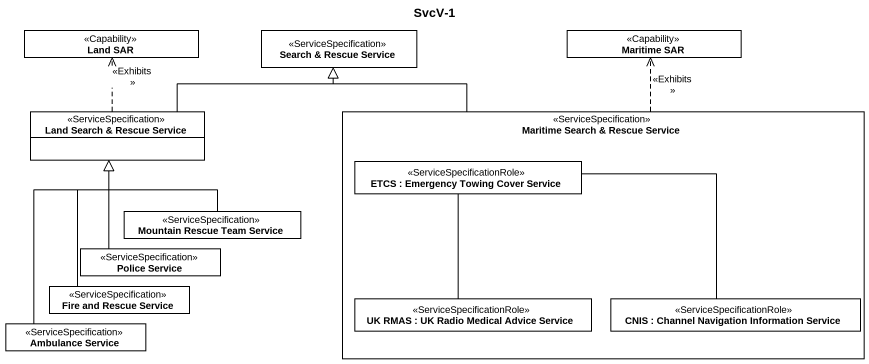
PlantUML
@startuml
title SvcV-1
allowmixing
hide circle
hide empty members
class "Land SAR" as Land_SAR <<Capability>>
class "Search & Rescue Service" as Search_Rescue_Service <<ServiceSpecification>>
class "Maritime SAR" as Maritime_SAR <<Capability>>
class "Land Search & Rescue Service" as Land_Search_Rescue_Service <<ServiceSpecification>>
rectangle "Maritime Search & Rescue Service" as Maritime_Search_Rescue <<ServiceSpecification>> {
  rectangle "ETCS : Emergency Towing Cover Service" as ETCS <<ServiceSpecificationRole>>
  rectangle "UK RMAS : UK Radio Medical Advice Service" as UK_RMAS <<ServiceSpecificationRole>>
  rectangle "CNIS : Channel Navigation Information Service" as CNIS <<ServiceSpecificationRole>>
}
class "Mountain Rescue Team Service" as Mountain_Rescue_Team_Service <<ServiceSpecification>>
class "Police Service" as Police_Service <<ServiceSpecification>>
class "Fire and Rescue Service" as Fire_and_Rescue_Service <<ServiceSpecification>>
class "Ambulance Service" as Ambulance_Service <<ServiceSpecification>>
Land_Search_Rescue_Service .up.> Land_SAR : <<Exhibits>>
Land_Search_Rescue_Service -right-|> Search_Rescue_Service
Maritime_Search_Rescue -up-|> Search_Rescue_Service
Maritime_Search_Rescue .up.> Maritime_SAR : <<Exhibits>>
ETCS -- UK_RMAS
Mountain_Rescue_Team_Service -up-|> Land_Search_Rescue_Service
Police_Service -up-|> Land_Search_Rescue_Service
Fire_and_Rescue_Service -up-|> Land_Search_Rescue_Service
CNIS -left- ETCS
Ambulance_Service -up-|> Land_Search_Rescue_Service
@enduml
